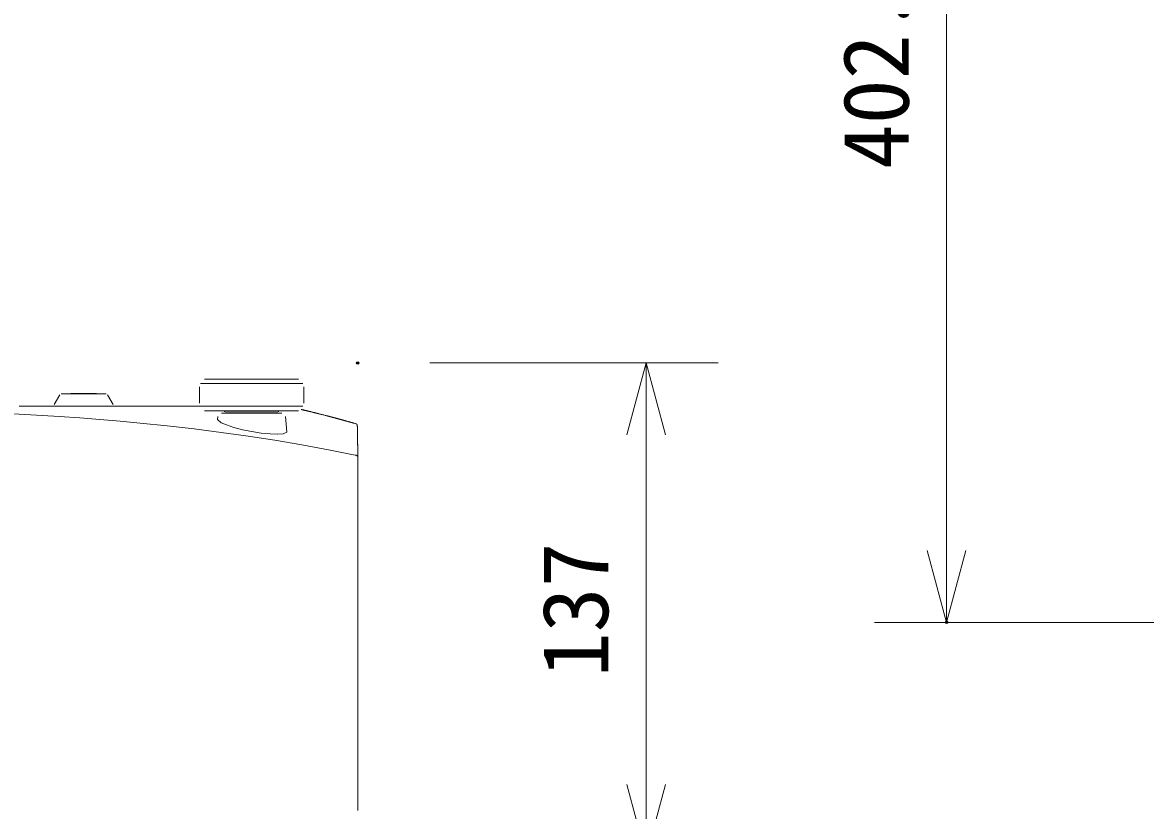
# Model space of a CAD drawing. Units: millimetres, scale not verified. Extents: x -62 to 63, y -57 to 57.
# Drawn here: x -19.91 to 11.25, y 1.71 to 23.58 of the extents above; entities that cross this region are included whole.
import ezdxf
from ezdxf.enums import TextEntityAlignment as Align

# ---------------------------------------------------------------- set-up
doc = ezdxf.new("R2010")
doc.units = ezdxf.units.MM
doc.header["$LTSCALE"] = 0.125
doc.header["$PDMODE"] = 32
doc.header["$PDSIZE"] = 0.0625
for name, color, linetype, lineweight in [('0-0_0', 7, 'Continuous', 9), ('0-4_GAIKEI', 7, 'Continuous', 18), ('0-5_SUNPO', 7, 'Continuous', 9)]:
    doc.layers.add(name, color=color, linetype=linetype, lineweight=lineweight)
doc.layers.add('0-1_DEFPOINTS', color=7, linetype='Continuous')
doc.styles.add('ＭＳ ゴシック', font='')
doc.styles.get('ＭＳ ゴシック').set_extended_font_data('MS Gothic')

# ---------------------------------------------------------------- blocks, each defined once
blk = doc.blocks.new('_OPEN30')
at = {"layer": '0-0_0'}
blk.add_line((0, 0), (-1, 0), dxfattribs=at)
blk.add_lwpolyline([(-1, 0.26795), (0, 0), (-1, -0.26795)], dxfattribs=at)
blk = doc.blocks.new('D8')
at = {"layer": '0-1_DEFPOINTS'}
blk.add_point((3.1631, 10.4127), dxfattribs=at)
at = {"layer": '0-5_SUNPO'}
for p, q in [((3.1631, 48.566), (3.1631, 12.4127)), ((9.1631, 10.4127), (1.1631, 10.4127))]:
    blk.add_line(p, q, dxfattribs=at)
at = {"layer": '0-5_SUNPO', "xscale": 2, "yscale": 2, "rotation": 270}
blk.add_blockref('_OPEN30', (3.1631, 10.4127), dxfattribs=at)
at = {"layer": '0-5_SUNPO', "style": 'ＭＳ ゴシック'}
blk.add_text('402.5～482.5', height=1.833, rotation=90, dxfattribs=at).set_placement((2.6631, 22.9894), align=Align.BOTTOM_LEFT)
blk = doc.blocks.new('D7')
at = {"layer": '0-1_DEFPOINTS'}
for p in [(-13.1761, 17.6144), (-13.1761, 3.9143), (-5.1761, 3.9143)]:
    blk.add_point(p, dxfattribs=at)
at = {"layer": '0-5_SUNPO'}
for p, q in [((-11.1761, 17.6144), (-3.1761, 17.6144)), ((-5.1761, 15.6144), (-5.1761, 5.9143)), ((-11.1761, 3.9143), (-3.1761, 3.9143))]:
    blk.add_line(p, q, dxfattribs=at)
at = {"layer": '0-5_SUNPO', "xscale": 2, "yscale": 2}
for p, rotation in [((-5.1761, 17.6144), 90), ((-5.1761, 3.9143), 270)]:
    blk.add_blockref('_OPEN30', p, dxfattribs=dict(at, rotation=rotation))
at = {"layer": '0-5_SUNPO', "style": 'ＭＳ ゴシック'}
blk.add_text('137', height=1.833, rotation=90, dxfattribs=at).set_placement((-5.6761, 8.8893), align=Align.BOTTOM_LEFT)

msp = doc.modelspace()

# ---------------------------------------------------------------- linework, layer by layer
at = {"layer": '0-4_GAIKEI', "color": 1}
for p, q in [((-14.9982, 13.4708), (-14.9982, 13.0189)), ((-12.0989, 13.0189), (-12.0989, 13.4708)), ((-18.8718, 13.2445), (-19.0246, 12.9797)), ((-18.8718, 13.2445), (-19.0246, 12.9797)), ((-18.5662, 13.2795), (-18.5662, 13.2695)), ((-17.8485, 13.2695), (-17.8485, 13.2795)), ((-17.3902, 12.9797), (-17.5431, 13.2445)), ((-17.3902, 12.9797), (-17.5431, 13.2445)), ((-14.8533, 12.8055), (-14.2983, 12.7959)), ((-14.2983, 12.7959), (-14.2983, 12.7704)), ((-14.4863, 12.6483), (-14.4941, 12.5581)), ((-14.4863, 12.6483), (-14.4941, 12.5581)), ((-14.2738, 12.7454), (-13.9384, 12.7396)), ((-13.1585, 12.7396), (-12.8231, 12.7454)), ((-12.5726, 12.2124), (-12.6106, 12.6483)), ((-12.5726, 12.2124), (-12.6106, 12.6483))]:
    msp.add_line(p, q, dxfattribs=at)
at = {"layer": '0-4_GAIKEI'}
for p, q in [((-15.94, 12.9295), (-14.9672, 12.9295)), ((-10.6542, 12.4439), (-10.6885, 12.4534)), ((-10.65, 12.4425), (-10.6542, 12.4439)), ((-10.6057, 11.8503), (-10.6052, 11.8036))]:
    msp.add_line(p, q, dxfattribs=at)
at = {"layer": '0-4_GAIKEI', "color": 1}
for points in [[(-12.1289, 13.5609), (-12.1984, 13.5609), (-12.3999, 13.5609), (-12.714, 13.5609), (-13.1097, 13.5609), (-13.5485, 13.5609), (-13.9872, 13.5609), (-14.383, 13.5609), (-14.697, 13.5609), (-14.8986, 13.5609), (-14.9681, 13.5609)], [(-12.2451, 13.6825), (-12.3089, 13.6825), (-12.4941, 13.6825), (-12.7824, 13.6825), (-13.1457, 13.6825), (-13.5485, 13.6825), (-13.9512, 13.6825), (-14.3145, 13.6825), (-14.6029, 13.6825), (-14.788, 13.6825), (-14.8518, 13.6825)], [(-18.8284, 13.2695), (-18.7453, 13.2695), (-18.5179, 13.2695), (-18.2074, 13.2695), (-17.8968, 13.2695), (-17.6695, 13.2695), (-17.5865, 13.2695)], [(-18.8284, 13.2695), (-18.7453, 13.2695), (-18.5179, 13.2695), (-18.2074, 13.2695), (-17.8968, 13.2695), (-17.6695, 13.2695), (-17.5865, 13.2695)], [(-17.8485, 13.2795), (-17.917, 13.2795), (-18.0964, 13.2795), (-18.3183, 13.2795), (-18.4979, 13.2795), (-18.5662, 13.2795)], [(-25.6061, 12.875), (-24.4836, 12.87), (-23.3616, 12.8493), (-22.2396, 12.8112), (-21.1182, 12.7627), (-19.997, 12.7091), (-18.8765, 12.6447), (-18.3167, 12.6054), (-17.7572, 12.5612), (-17.1982, 12.5118), (-16.6393, 12.4592)], [(-12.1289, 12.929), (-12.1984, 12.929), (-12.3999, 12.929), (-12.714, 12.929), (-13.1097, 12.929), (-13.5485, 12.929), (-13.9872, 12.929), (-14.383, 12.929), (-14.697, 12.929), (-14.8986, 12.929), (-14.9681, 12.929)], [(-12.2436, 12.8055), (-12.3075, 12.8055), (-12.4928, 12.8055), (-12.7816, 12.8055), (-13.1454, 12.8055), (-13.5485, 12.8055), (-13.9516, 12.8055), (-14.3154, 12.8055), (-14.6041, 12.8055), (-14.7894, 12.8055), (-14.8533, 12.8055)], [(-12.7986, 12.7959), (-12.8558, 12.7959), (-13.0182, 12.7959), (-13.2615, 12.7959), (-13.5485, 12.7959), (-13.8354, 12.7959), (-14.0788, 12.7959), (-14.2412, 12.7959), (-14.2983, 12.7959)], [(-12.7986, 12.7704), (-12.7986, 12.7959), (-12.2436, 12.8055)], [(-14.4941, 12.5581), (-14.3925, 12.4725), (-14.2447, 12.41), (-14.0441, 12.3433), (-13.8045, 12.2789), (-13.5448, 12.2243), (-13.2806, 12.184), (-13.0335, 12.1611), (-12.826, 12.156), (-12.6732, 12.1658), (-12.5727, 12.2124)], [(-14.4941, 12.5581), (-14.3925, 12.4725), (-14.2447, 12.41), (-14.0441, 12.3433), (-13.8045, 12.2789), (-13.5448, 12.2243), (-13.2806, 12.184), (-13.0335, 12.1611), (-12.826, 12.156), (-12.6732, 12.1658), (-12.5727, 12.2124)], [(-14.3867, 12.7396), (-14.3228, 12.7396), (-14.1412, 12.7396), (-13.8693, 12.7396), (-13.5485, 12.7396), (-13.2277, 12.7396), (-12.9558, 12.7396), (-12.7742, 12.7396), (-12.7103, 12.7396)], [(-14.3867, 12.7396), (-14.3228, 12.7396), (-14.1412, 12.7396), (-13.8693, 12.7396), (-13.5485, 12.7396), (-13.2277, 12.7396), (-12.9558, 12.7396), (-12.7742, 12.7396), (-12.7103, 12.7396)], [(-12.8231, 12.7454), (-12.8783, 12.7454), (-13.0357, 12.7454), (-13.2709, 12.7454), (-13.5485, 12.7454), (-13.826, 12.7454), (-14.0613, 12.7454), (-14.2186, 12.7454), (-14.2738, 12.7454)], [(-16.6393, 12.4592), (-15.8897, 12.3836), (-15.1409, 12.2985), (-14.3934, 12.204), (-13.647, 12.0996), (-12.9024, 11.9848), (-12.1592, 11.8596), (-11.4129, 11.7234), (-10.6738, 11.5758)], [(-10.6738, 11.5758), (-10.6577, 11.5721), (-10.6417, 11.5685)], [(-10.6038, 11.516), (-10.6066, 11.5317), (-10.6126, 11.5468), (-10.6185, 11.5546), (-10.6262, 11.5613), (-10.634, 11.5653), (-10.6424, 11.5687)], [(-10.6038, 11.0085), (-10.6038, 11.0032), (-10.6038, 10.9978)], [(-10.6038, 11.0085), (-10.6038, 11.0032), (-10.6038, 10.9978)]]:
    msp.add_lwpolyline(points, dxfattribs=at)
at = {"layer": '0-4_GAIKEI'}
for points in [[(-19.9945, 12.9295), (-19.2257, 12.9295), (-18.4894, 12.9295), (-17.7856, 12.9295), (-17.1934, 12.9295), (-16.6393, 12.9295)], [(-19.9945, 12.9295), (-19.2257, 12.9295), (-18.4894, 12.9295), (-17.7856, 12.9295), (-17.1934, 12.9295), (-16.6393, 12.9295)], [(-16.6393, 12.9295), (-16.2806, 12.9295), (-15.94, 12.9295), (-14.9672, 12.9295)], [(-16.6393, 12.9295), (-16.2806, 12.9295), (-15.94, 12.9295)], [(-12.0372, 12.8078), (-12.0467, 12.8102), (-12.0571, 12.8126), (-12.0671, 12.815), (-12.0779, 12.8176), (-12.0887, 12.8202), (-12.0999, 12.8228), (-12.111, 12.8255), (-12.1225, 12.8281), (-12.1342, 12.8309), (-12.1453, 12.8334), (-12.1564, 12.836), (-12.1711, 12.8396)], [(-12.1485, 12.8343), (-12.1536, 12.8355), (-12.1588, 12.8367), (-12.1642, 12.8379), (-12.1709, 12.8396)], [(-11.6351, 12.7088), (-11.6548, 12.7138), (-11.6746, 12.7188), (-11.6947, 12.7237), (-11.7149, 12.7289), (-11.7341, 12.7337), (-11.7534, 12.7386), (-11.7718, 12.7432), (-11.7901, 12.7477), (-11.8071, 12.752), (-11.8241, 12.7561), (-11.8402, 12.7601), (-11.8562, 12.764), (-11.8712, 12.7678), (-11.8864, 12.7715), (-11.9005, 12.7749), (-11.9145, 12.7783), (-11.9294, 12.782), (-11.9443, 12.7854), (-11.9579, 12.7888), (-11.9712, 12.7921), (-11.9838, 12.7952), (-11.9959, 12.798), (-12.007, 12.8006), (-12.018, 12.8033), (-12.0275, 12.8055), (-12.0366, 12.8078), (-12.0451, 12.8099), (-12.0533, 12.8117), (-12.0615, 12.8136), (-12.0696, 12.8155), (-12.0784, 12.8178), (-12.0869, 12.8197), (-12.0961, 12.8219), (-12.1049, 12.8241), (-12.1144, 12.8262), (-12.1238, 12.8285), (-12.1337, 12.8307), (-12.1433, 12.8331), (-12.1485, 12.8343)], [(-11.652, 12.7131), (-11.6703, 12.7177), (-11.6889, 12.7225), (-11.7072, 12.727), (-11.7254, 12.7317), (-11.7437, 12.7363), (-11.762, 12.7408), (-11.7804, 12.7454), (-11.7986, 12.7498), (-11.8155, 12.7541), (-11.8325, 12.7584), (-11.8495, 12.7625), (-11.8663, 12.7666), (-11.8834, 12.7708), (-11.9002, 12.7749), (-11.9095, 12.7771), (-11.9188, 12.7794), (-11.9271, 12.7814), (-11.9353, 12.7833), (-11.9421, 12.7851), (-11.949, 12.7866), (-11.9547, 12.7882), (-11.9603, 12.7895), (-11.964, 12.7904), (-11.9678, 12.7913), (-11.9709, 12.7919), (-11.9737, 12.7926), (-11.9759, 12.7931), (-11.9779, 12.7937), (-11.9801, 12.7942), (-11.9823, 12.7949), (-11.9852, 12.7954), (-11.9878, 12.7961), (-11.991, 12.7969), (-11.9944, 12.7976), (-12.0025, 12.7995), (-12.0104, 12.8014), (-12.019, 12.8037), (-12.0273, 12.8055), (-12.0372, 12.8078)], [(-11.2517, 12.6094), (-11.2601, 12.6118), (-11.2687, 12.614), (-11.2771, 12.6163), (-11.2855, 12.6187), (-11.2938, 12.6209), (-11.3023, 12.623), (-11.3106, 12.6254), (-11.3189, 12.6277), (-11.3274, 12.6297), (-11.3353, 12.6318), (-11.3434, 12.6342), (-11.3471, 12.6352), (-11.351, 12.6361), (-11.3547, 12.6371), (-11.3584, 12.6382), (-11.3619, 12.639), (-11.3656, 12.6399), (-11.3695, 12.6411), (-11.3737, 12.6421), (-11.3786, 12.6435), (-11.3838, 12.6449), (-11.3896, 12.6464), (-11.3956, 12.648), (-11.4025, 12.6499), (-11.4095, 12.6516), (-11.4173, 12.6537), (-11.4252, 12.6559), (-11.4337, 12.658), (-11.4423, 12.6602), (-11.4619, 12.6654), (-11.4872, 12.6707), (-11.5076, 12.6759), (-11.5284, 12.6814), (-11.5498, 12.6869), (-11.5712, 12.6924), (-11.5933, 12.6981), (-11.6155, 12.7038), (-11.6337, 12.7084), (-11.652, 12.7131)], [(-11.0658, 12.5588), (-11.0671, 12.5593), (-11.0681, 12.5595), (-11.0692, 12.5598), (-11.0705, 12.5601), (-11.0718, 12.5605), (-11.0734, 12.561), (-11.0752, 12.5613), (-11.0796, 12.5626), (-11.084, 12.5638), (-11.0897, 12.5653), (-11.0954, 12.567), (-11.1025, 12.5689), (-11.1095, 12.5708), (-11.118, 12.5731), (-11.1263, 12.5755), (-11.136, 12.5781), (-11.1457, 12.5806), (-11.1566, 12.5837), (-11.1678, 12.5867), (-11.1801, 12.5901), (-11.1925, 12.5934), (-11.2058, 12.5972), (-11.2194, 12.6008), (-11.2332, 12.6046), (-11.2471, 12.6082), (-11.2614, 12.6122), (-11.2755, 12.6159), (-11.3046, 12.6237), (-11.334, 12.6314), (-11.3643, 12.6395), (-11.3947, 12.6478), (-11.4261, 12.6561), (-11.4578, 12.6643), (-11.4956, 12.6728), (-11.5284, 12.6812), (-11.5623, 12.69), (-11.5961, 12.6986), (-11.6155, 12.7036), (-11.6351, 12.7088)], [(-10.8393, 12.4957), (-10.8449, 12.4973), (-10.8505, 12.4988), (-10.856, 12.5004), (-10.8618, 12.5021), (-10.8719, 12.5049), (-10.8822, 12.508), (-10.8925, 12.5107), (-10.9027, 12.5135), (-10.913, 12.5164), (-10.9231, 12.5193), (-10.9367, 12.5231), (-10.9505, 12.5269), (-10.9639, 12.5307), (-10.9775, 12.5343), (-10.9909, 12.5381), (-11.0045, 12.5419), (-11.0177, 12.5455), (-11.0313, 12.5493), (-11.0426, 12.5524), (-11.0538, 12.5555), (-11.0649, 12.5586), (-11.0764, 12.5617), (-11.0875, 12.5648), (-11.0988, 12.5679), (-11.1099, 12.571), (-11.1212, 12.5741), (-11.1323, 12.577), (-11.1432, 12.5799), (-11.1543, 12.5832), (-11.1654, 12.5861), (-11.1764, 12.5892), (-11.1873, 12.5922), (-11.1982, 12.5949), (-11.2092, 12.598), (-11.2177, 12.6003), (-11.2263, 12.6025), (-11.2347, 12.6049), (-11.2433, 12.6072), (-11.2517, 12.6094)], [(-10.6533, 12.4432), (-10.6707, 12.448), (-10.6881, 12.453), (-10.7073, 12.4585), (-10.7265, 12.464), (-10.7447, 12.469), (-10.7629, 12.4742), (-10.7799, 12.4792), (-10.7971, 12.4839), (-10.8132, 12.4885), (-10.8294, 12.4928), (-10.8443, 12.4971), (-10.8595, 12.5014), (-10.8748, 12.5057), (-10.8901, 12.51), (-10.9043, 12.514), (-10.9184, 12.518), (-10.9315, 12.5214), (-10.9443, 12.5252), (-10.9558, 12.5283), (-10.9675, 12.5316), (-10.9778, 12.5345), (-10.9882, 12.5374), (-10.9969, 12.5398), (-11.0055, 12.5421), (-11.0131, 12.5441), (-11.0205, 12.5464), (-11.0271, 12.5481), (-11.0333, 12.5498), (-11.0387, 12.5512), (-11.0439, 12.5527), (-11.048, 12.5539), (-11.0521, 12.555), (-11.0552, 12.5558), (-11.0582, 12.5567), (-11.06, 12.5572), (-11.0618, 12.5577), (-11.0632, 12.5581), (-11.0646, 12.5584), (-11.0658, 12.5588)], [(-10.7309, 12.4653), (-10.7333, 12.4659), (-10.7368, 12.4668), (-10.7403, 12.4678), (-10.7438, 12.4689), (-10.7472, 12.4697), (-10.7505, 12.4708), (-10.7537, 12.4718), (-10.7567, 12.4727), (-10.7597, 12.4735), (-10.7625, 12.4742), (-10.7653, 12.4751), (-10.768, 12.4758), (-10.7708, 12.4764), (-10.7733, 12.4773), (-10.7759, 12.478), (-10.7784, 12.4789), (-10.7809, 12.4795), (-10.7829, 12.4801), (-10.7851, 12.4808), (-10.7872, 12.4813), (-10.7893, 12.4818), (-10.7913, 12.4823), (-10.7932, 12.4828), (-10.795, 12.4833), (-10.7969, 12.4839), (-10.7985, 12.4844), (-10.8002, 12.4849), (-10.8018, 12.4852), (-10.8036, 12.4859), (-10.8053, 12.4864), (-10.8073, 12.487), (-10.81, 12.4876), (-10.8127, 12.4883), (-10.8163, 12.4894), (-10.8198, 12.4904), (-10.8243, 12.4916), (-10.8287, 12.4928), (-10.8339, 12.4944), (-10.8393, 12.4957)], [(-10.6185, 12.406), (-10.6188, 12.4074), (-10.6192, 12.4086), (-10.6195, 12.41), (-10.62, 12.4112), (-10.6204, 12.4127), (-10.6209, 12.4141), (-10.6216, 12.4155), (-10.6224, 12.4169), (-10.623, 12.4182), (-10.6237, 12.4198), (-10.6246, 12.4213), (-10.6256, 12.4227), (-10.6267, 12.4243), (-10.6278, 12.4258), (-10.629, 12.4275), (-10.6304, 12.4289), (-10.6318, 12.4305), (-10.6335, 12.432), (-10.635, 12.4336), (-10.637, 12.4351), (-10.6389, 12.4365), (-10.641, 12.4379), (-10.6433, 12.4392), (-10.6459, 12.4405), (-10.6488, 12.4418), (-10.6539, 12.4437)], [(-10.6192, 12.4093), (-10.6195, 12.4105), (-10.62, 12.4117), (-10.6204, 12.4131), (-10.6209, 12.4143), (-10.6214, 12.4155), (-10.6222, 12.4169), (-10.6227, 12.4181), (-10.6236, 12.4194), (-10.6242, 12.4212), (-10.6253, 12.4227), (-10.6266, 12.4243), (-10.6276, 12.4258), (-10.629, 12.4277), (-10.6304, 12.4293), (-10.632, 12.431), (-10.6336, 12.4325), (-10.6355, 12.4341), (-10.6378, 12.436), (-10.6401, 12.4377), (-10.6428, 12.4391), (-10.6456, 12.4406), (-10.6477, 12.4415), (-10.65, 12.4425)], [(-10.6114, 12.2522), (-10.6116, 12.2572), (-10.6116, 12.2622), (-10.6118, 12.2698), (-10.6119, 12.277), (-10.6121, 12.2841), (-10.6123, 12.291), (-10.6124, 12.2977), (-10.6126, 12.3041), (-10.6128, 12.3104), (-10.613, 12.3163), (-10.6131, 12.3221), (-10.6133, 12.3278), (-10.6135, 12.3333), (-10.6137, 12.3385), (-10.6138, 12.3435), (-10.614, 12.3485), (-10.6142, 12.353), (-10.6143, 12.3574), (-10.6145, 12.3618), (-10.6148, 12.3657), (-10.6149, 12.3697), (-10.6151, 12.3731), (-10.6153, 12.3767), (-10.6155, 12.38), (-10.6156, 12.3831), (-10.6158, 12.386), (-10.616, 12.389), (-10.6162, 12.3917), (-10.6165, 12.3945), (-10.6168, 12.3972), (-10.617, 12.3991), (-10.6174, 12.401), (-10.6175, 12.4022), (-10.6177, 12.4034), (-10.618, 12.4046), (-10.6182, 12.4058), (-10.6186, 12.407), (-10.6188, 12.4083), (-10.6192, 12.4093)], [(-10.6108, 12.2252), (-10.611, 12.2317), (-10.611, 12.2383), (-10.6112, 12.2464), (-10.6114, 12.2541), (-10.6116, 12.2619), (-10.6118, 12.2693), (-10.6119, 12.2765), (-10.6121, 12.2836), (-10.6123, 12.2905), (-10.6124, 12.2972), (-10.6126, 12.3037), (-10.6128, 12.3099), (-10.613, 12.3159), (-10.6131, 12.3218), (-10.6133, 12.3275), (-10.6135, 12.333), (-10.6137, 12.3382), (-10.6138, 12.3432), (-10.614, 12.3481), (-10.6142, 12.3526), (-10.6143, 12.3571), (-10.6143, 12.3614), (-10.6148, 12.3655), (-10.6149, 12.3693), (-10.6151, 12.3729), (-10.6153, 12.3766), (-10.6155, 12.3798), (-10.6156, 12.3831), (-10.6158, 12.386), (-10.616, 12.3888), (-10.6163, 12.3919), (-10.6165, 12.3945), (-10.6167, 12.3965), (-10.617, 12.3986), (-10.6172, 12.4003), (-10.6175, 12.4022), (-10.6177, 12.4034), (-10.618, 12.4046), (-10.6185, 12.406)], [(-10.6114, 12.2514), (-10.6084, 12.0716), (-10.6075, 12.0144), (-10.6068, 11.9533), (-10.6061, 11.8859), (-10.6052, 11.8036)], [(-10.6108, 12.2243), (-10.6103, 12.2009), (-10.6091, 12.1236), (-10.6079, 12.0335), (-10.6064, 11.9293)], [(-10.6057, 11.8506), (-10.6057, 11.8591), (-10.6059, 11.8672), (-10.6059, 11.8756), (-10.6059, 11.8839), (-10.6061, 11.8914), (-10.6061, 11.8988), (-10.6062, 11.9061), (-10.6062, 11.9131), (-10.6064, 11.9212), (-10.6064, 11.9291)], [(-10.6052, 11.8036), (-10.605, 11.7826), (-10.6049, 11.7607), (-10.6049, 11.7494), (-10.6047, 11.738), (-10.6047, 11.7263), (-10.6045, 11.7144), (-10.6045, 11.7017), (-10.6045, 11.688), (-10.6044, 11.6732), (-10.6044, 11.6572), (-10.6042, 11.6212), (-10.604, 11.5802)], [(-10.6052, 11.8036), (-10.605, 11.7826), (-10.6049, 11.7607), (-10.6049, 11.7494), (-10.6047, 11.738), (-10.6047, 11.7263), (-10.6045, 11.7144), (-10.6045, 11.7017), (-10.6045, 11.688), (-10.6044, 11.6732), (-10.6044, 11.6572), (-10.6042, 11.6212), (-10.604, 11.5802)], [(-10.604, 11.5802), (-10.604, 11.3701), (-10.6038, 11.16), (-10.6038, 11.1227), (-10.6038, 11.0851), (-10.6038, 11.0469), (-10.6038, 11.0085)], [(-10.604, 11.5802), (-10.604, 11.3701), (-10.6038, 11.16), (-10.6038, 11.1227), (-10.6038, 11.0851), (-10.6038, 11.0469), (-10.6038, 11.0085)], [(-10.6038, 11.516), (-10.6038, 11.4836), (-10.6038, 11.4304)], [(-10.6038, 11.4304), (-10.6038, 11.3047), (-10.6038, 11.138), (-10.6038, 10.9289), (-10.6038, 10.682), (-10.6038, 10.1741)], [(-10.6038, 10.027), (-10.6038, 10.0394), (-10.6038, 10.0517), (-10.6038, 10.0687), (-10.6038, 10.0854), (-10.6038, 10.103), (-10.6038, 10.1206), (-10.6038, 10.1386), (-10.6038, 10.1569), (-10.6038, 10.1657), (-10.6038, 10.1743)], [(-10.6038, 10.0274), (-10.6038, 9.7758), (-10.6038, 9.6111), (-10.6038, 9.4458), (-10.6038, 8.775), (-10.6038, 8.0903), (-10.6038, 7.3906), (-10.6038, 6.6809)], [(-10.6038, 6.6809), (-10.6038, 5.7163), (-10.6038, 4.7673), (-10.6038, 3.8444), (-10.6038, 3.5063), (-10.6038, 3.1801), (-10.6038, 2.8753), (-10.6038, 2.5996), (-10.6038, 2.3613), (-10.6038, 2.1613), (-10.6038, 2.006), (-10.6038, 1.8897)], [(-10.6038, 1.8897), (-10.6038, 1.7752), (-10.6038, 1.7106)]]:
    msp.add_lwpolyline(points, dxfattribs=at)

# ---------------------------------------------------------------- block references
at = {"layer": '0-5_SUNPO'}
for name in ['D8', 'D7']:
    msp.add_blockref(name, (2.5722, -3.4819), dxfattribs=at)

doc.saveas('drawing.dxf')
